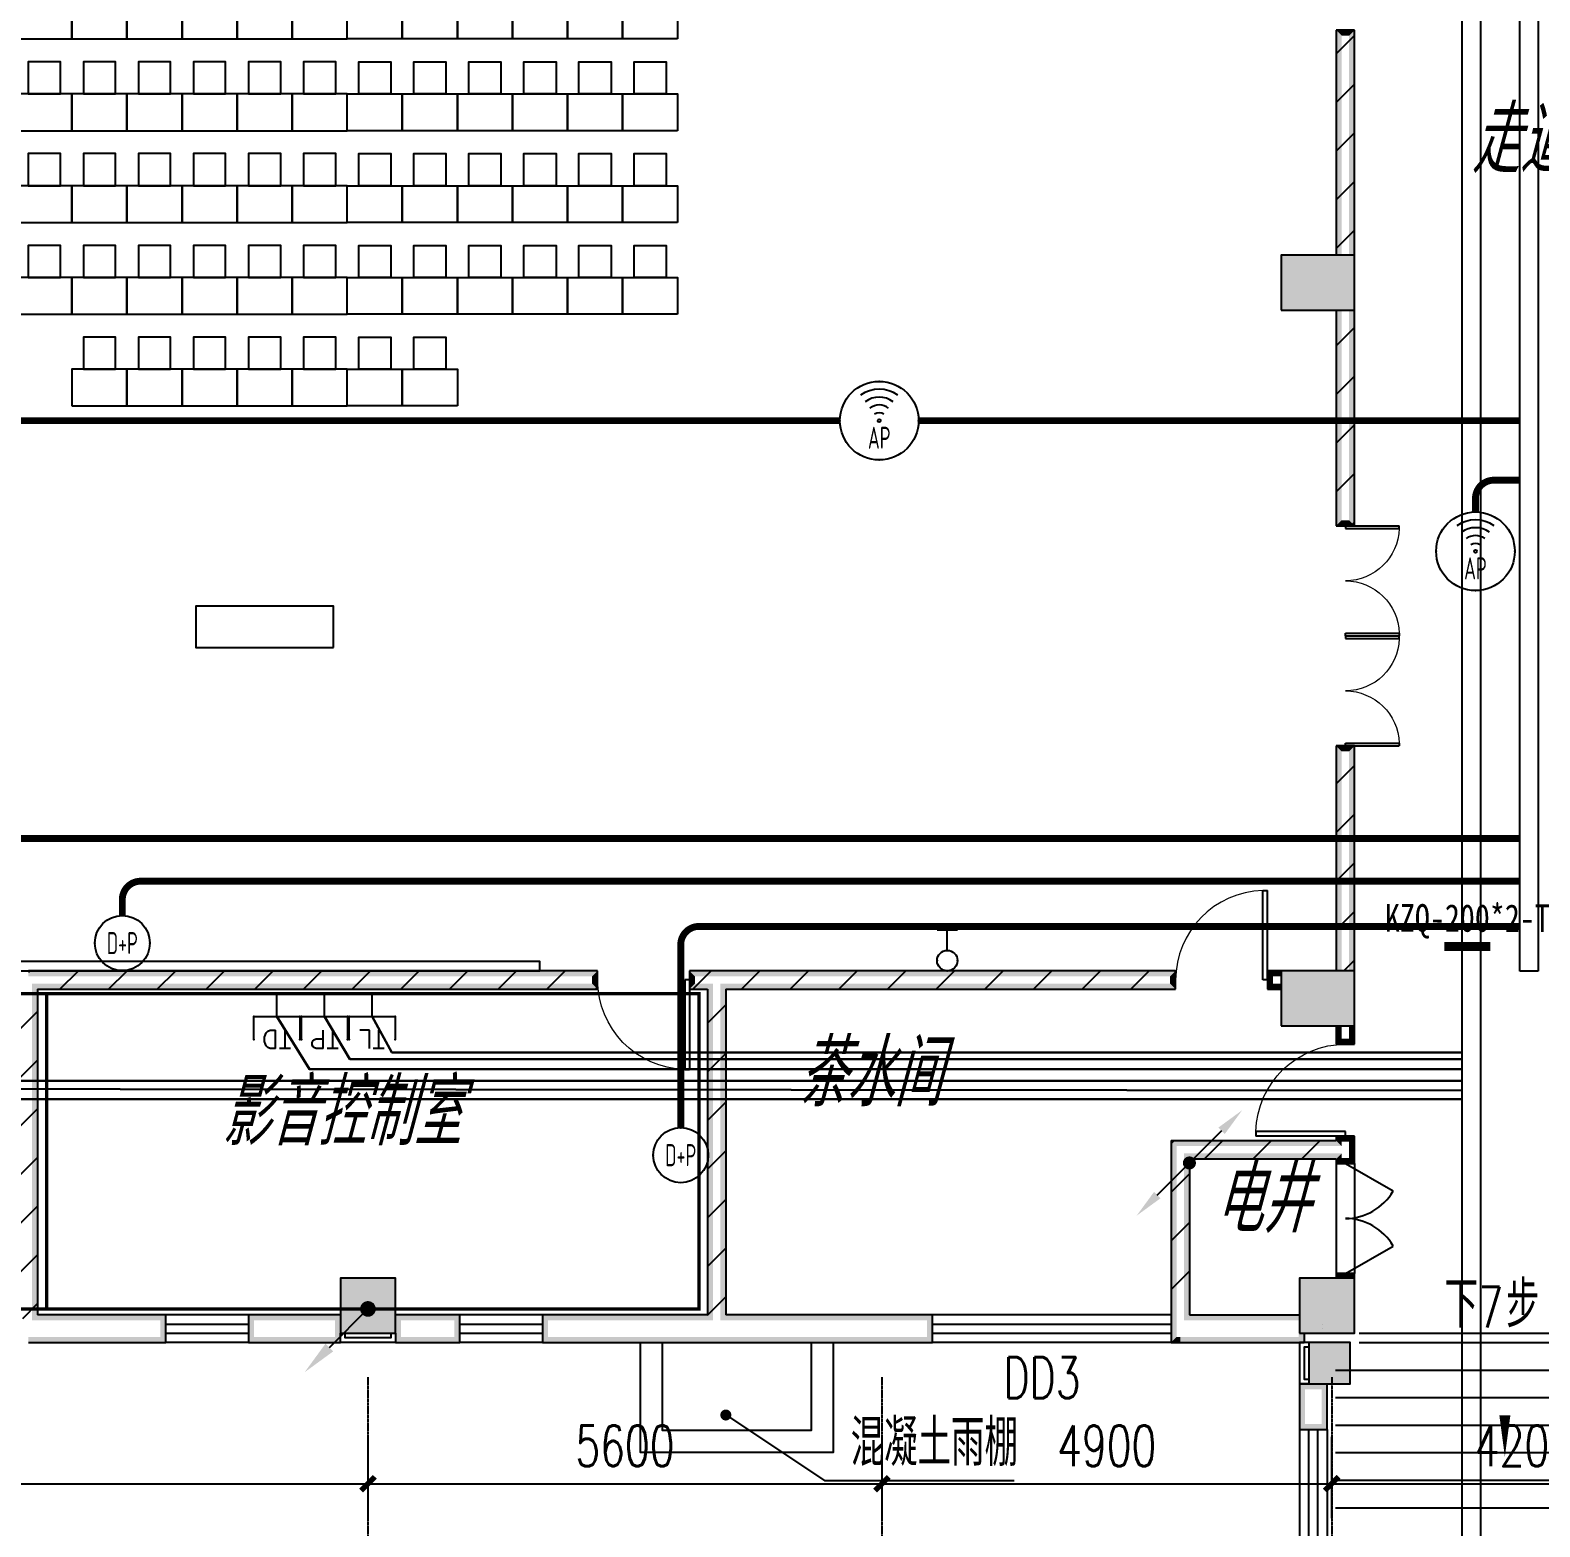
# Model space of a CAD drawing. Extents: x 1241380 to 1952554, y 1012187 to 1766051.
# Drawn here: x 1658685 to 1675133, y 1056455 to 1072763 of the extents above; entities that cross this region are included whole.
import ezdxf
from ezdxf.enums import TextEntityAlignment as Align

# ---------------------------------------------------------------- set-up
doc = ezdxf.new("R2010")
doc.units = 0
doc.linetypes.add('CENTER', pattern=[2, 1.25, -0.25, 0.25, -0.25])
for name, color, linetype in [('1-建筑底图', 8, 'Continuous'), ('AXIS', 251, 'CENTER'), ('CABLETRAY_PDS', 4, 'Continuous'), ('EQUIP-照明', 3, 'Continuous'), ('EQUIP-通讯', 3, 'Continuous'), ('LWIRE', 4, 'Continuous'), ('PUB_DIM', 11, 'Continuous'), ('PUB_HATCH', 8, 'Continuous'), ('WIRE-接地', 4, 'Continuous'), ('WIRE-综合布线', 5, 'Continuous'), ('光纤点位', 3, 'Continuous'), ('内网桥架', 1, 'Continuous'), ('家具', 8, 'Continuous'), ('抗震支吊架', 2, 'Continuous'), ('红机电话', 3, 'Continuous'), ('蓝机电话', 3, 'Continuous')]:
    doc.layers.add(name, color=color, linetype=linetype)
doc.layers.add('内网线路', color=1, linetype='Continuous', lineweight=30)
doc.styles.add('_TCH_DIM', font='SIMPLEX', dxfattribs={"bigfont": 'GBCBIG'})
doc.styles.add('_TCH_DIM_T3', font='SIMPLEX', dxfattribs={"width": 0.705882, "bigfont": 'GBCBIG'})
doc.styles.add('_TEL_ATTDEF', font='GBENOR', dxfattribs={"width": 0.8, "height": 3, "bigfont": 'GBCBIG'})
doc.styles.add('_TEL_DIM', font='SIMPLEX', dxfattribs={"width": 0.8, "height": 3.5, "bigfont": 'HZTXT'})
doc.styles.add('kzcad', font='', dxfattribs={"width": 0.8})
doc.styles.get("Standard").update_dxf_attribs({"font": 'gbeitc.shx', "bigfont": 'gbcbig.shx'})
doc.styles.add('TG_LINETYPE', font='SIMPLEX', dxfattribs={"width": 0.8, "height": 3, "bigfont": 'HZTXT'})
doc.styles.get('kzcad').set_extended_font_data('SimSun')
doc.linetypes.add('JIEDI', pattern='A,1.25,-0.25,0.25,-0.25,0.625,["/",Standard,S=0.6,R=0,X=0,Y=-0.3],0.625,-0.25,0.25,-0.25', length=4)
doc.linetypes.add('TG_接地', pattern='A,0.75,0,["/",TG_LINETYPE,S=0.05,R=-8.594367,X=-0.1,Y=-0.045],0.65,-0.13,0.13,-0.13', length=2)
doc.dimstyles.new('_TCH_ARCH&&150', dxfattribs={"dimtxt": 446.25, "dimasz": 150, "dimexe": 375, "dimexo": 450, "dimgap": 189.375, "dimtad": 1, "dimdec": 0, "dimzin": 0, "dimdsep": 46, "dimtxsty": '_TCH_DIM_T3', "dimblk": 'ARCHTICK', "dimcen": 0.09, "dimclrt": 7, "dimazin": 2, "dimtfac": 1, "dimtdec": 0, "dimtix": 1, "dimtmove": 2, "dimatfit": 3, "dimfxl": 1, "dimtolj": 1, "dimtzin": 0, "dimarcsym": 0})
pattern_1 = [(45, (933820.03, 485085.73), (-265.16515, 265.16515), [])]

# ---------------------------------------------------------------- blocks, each defined once
blk = doc.blocks.new('_ArchTick')
at = {"color": 0, "linetype": 'ByBlock', "const_width": 0.4}
blk.add_lwpolyline([(-0.5, -0.5), (0.5, 0.5)], dxfattribs=at)
blk = doc.blocks.new('*D83')
at = {"layer": 'Defpoints', "color": 0}
for p in [(1007708, 802363), (1018358, 802363), (1018358, 801403)]:
    blk.add_point(p, dxfattribs=at)
at = {"layer": 'PUB_DIM', "color": 0, "lineweight": -2, "transparency": 16777216}
for p, q in [((1007708, 801913), (1007708, 801028)), ((1018358, 801913), (1018358, 801028)), ((1007708, 801403), (1018358, 801403))]:
    blk.add_line(p, q, dxfattribs=at)
at = {"layer": 'PUB_DIM', "color": 0, "lineweight": -2, "transparency": 16777216, "xscale": 150, "yscale": 150, "zscale": 150, "rotation": 180}
blk.add_blockref('_ArchTick', (1007708, 801403), dxfattribs=at)
at = {"layer": 'PUB_DIM', "color": 0, "lineweight": -2, "transparency": 16777216, "xscale": 150, "yscale": 150, "zscale": 150}
blk.add_blockref('_ArchTick', (1018358, 801403), dxfattribs=at)
at = {"layer": 'PUB_DIM', "color": 7, "transparency": 16777216, "insert": (1013033, 801816), "char_height": 446.2, "attachment_point": 5, "style": '_TCH_DIM_T3'}
blk.add_mtext('\\A1;10650', dxfattribs=at)
blk = doc.blocks.new('*D84')
at = {"layer": 'Defpoints', "color": 0}
for p in [(1018358, 802363), (1023958, 802363), (1023958, 801403)]:
    blk.add_point(p, dxfattribs=at)
at = {"layer": 'PUB_DIM', "color": 0, "lineweight": -2, "transparency": 16777216}
for p, q in [((1018358, 801913), (1018358, 801028)), ((1023958, 801913), (1023958, 801028)), ((1018358, 801403), (1023958, 801403))]:
    blk.add_line(p, q, dxfattribs=at)
at = {"layer": 'PUB_DIM', "color": 0, "lineweight": -2, "transparency": 16777216, "xscale": 150, "yscale": 150, "zscale": 150, "rotation": 180}
blk.add_blockref('_ArchTick', (1018358, 801403), dxfattribs=at)
at = {"layer": 'PUB_DIM', "color": 0, "lineweight": -2, "transparency": 16777216, "xscale": 150, "yscale": 150, "zscale": 150}
blk.add_blockref('_ArchTick', (1023958, 801403), dxfattribs=at)
at = {"layer": 'PUB_DIM', "color": 7, "transparency": 16777216, "insert": (1021158, 801816), "char_height": 446.2, "attachment_point": 5, "style": '_TCH_DIM_T3'}
blk.add_mtext('\\A1;5600', dxfattribs=at)
blk = doc.blocks.new('*D85')
at = {"layer": 'Defpoints', "color": 0}
for p in [(1023958, 802363), (1028858, 802363), (1028858, 801403)]:
    blk.add_point(p, dxfattribs=at)
at = {"layer": 'PUB_DIM', "color": 0, "lineweight": -2, "transparency": 16777216}
for p, q in [((1023958, 801913), (1023958, 801028)), ((1028858, 801913), (1028858, 801028)), ((1023958, 801403), (1028858, 801403))]:
    blk.add_line(p, q, dxfattribs=at)
at = {"layer": 'PUB_DIM', "color": 0, "lineweight": -2, "transparency": 16777216, "xscale": 150, "yscale": 150, "zscale": 150, "rotation": 180}
blk.add_blockref('_ArchTick', (1023958, 801403), dxfattribs=at)
at = {"layer": 'PUB_DIM', "color": 0, "lineweight": -2, "transparency": 16777216, "xscale": 150, "yscale": 150, "zscale": 150}
blk.add_blockref('_ArchTick', (1028858, 801403), dxfattribs=at)
at = {"layer": 'PUB_DIM', "color": 7, "transparency": 16777216, "insert": (1026408, 801816), "char_height": 446.2, "attachment_point": 5, "style": '_TCH_DIM_T3'}
blk.add_mtext('\\A1;4900', dxfattribs=at)
blk = doc.blocks.new('*D86')
at = {"layer": 'Defpoints', "color": 0}
for p in [(1028858, 802363), (1033058, 802363), (1033058, 801403)]:
    blk.add_point(p, dxfattribs=at)
at = {"layer": 'PUB_DIM', "color": 0, "lineweight": -2, "transparency": 16777216}
for p, q in [((1028858, 801913), (1028858, 801028)), ((1033058, 801913), (1033058, 801028)), ((1028858, 801403), (1033058, 801403))]:
    blk.add_line(p, q, dxfattribs=at)
at = {"layer": 'PUB_DIM', "color": 0, "lineweight": -2, "transparency": 16777216, "xscale": 150, "yscale": 150, "zscale": 150, "rotation": 180}
blk.add_blockref('_ArchTick', (1028858, 801403), dxfattribs=at)
at = {"layer": 'PUB_DIM', "color": 0, "lineweight": -2, "transparency": 16777216, "xscale": 150, "yscale": 150, "zscale": 150}
blk.add_blockref('_ArchTick', (1033058, 801403), dxfattribs=at)
at = {"layer": 'PUB_DIM', "color": 7, "transparency": 16777216, "insert": (1030958, 801816), "char_height": 446.2, "attachment_point": 5, "style": '_TCH_DIM_T3'}
blk.add_mtext('\\A1;4200', dxfattribs=at)
blk = doc.blocks.new('gf')
at = {"layer": '家具'}
for points in [[(717859, 825113), (717859, 824513), (718259, 824513), (718259, 825113)], [(718859, 825113), (718859, 824513), (719259, 824513), (719259, 825113)], [(719859, 825113), (719859, 824513), (720259, 824513), (720259, 825113)], [(720859, 825113), (720859, 824513), (721259, 824513), (721259, 825113)], [(718259, 824988), (718259, 824638), (718609, 824638), (718609, 824988)], [(719259, 824988), (719259, 824638), (719609, 824638), (719609, 824988)], [(720259, 824988), (720259, 824638), (720609, 824638), (720609, 824988)], [(717859, 824513), (717859, 823913), (718259, 823913), (718259, 824513)], [(718259, 824388), (718259, 824038), (718609, 824038), (718609, 824388)], [(718859, 824513), (718859, 823913), (719259, 823913), (719259, 824513)], [(719259, 824388), (719259, 824038), (719609, 824038), (719609, 824388)], [(719859, 824513), (719859, 823913), (720259, 823913), (720259, 824513)], [(720259, 824388), (720259, 824038), (720609, 824038), (720609, 824388)], [(720859, 824513), (720859, 823913), (721259, 823913), (721259, 824513)], [(717859, 823913), (717859, 823313), (718259, 823313), (718259, 823913)], [(718859, 823913), (718859, 823313), (719259, 823313), (719259, 823913)], [(719859, 823913), (719859, 823313), (720259, 823313), (720259, 823913)], [(720859, 823913), (720859, 823313), (721259, 823313), (721259, 823913)], [(718259, 823788), (718259, 823438), (718609, 823438), (718609, 823788)], [(719259, 823788), (719259, 823438), (719609, 823438), (719609, 823788)], [(720259, 823788), (720259, 823438), (720609, 823438), (720609, 823788)], [(710704, 817613), (710704, 823613), (710804, 823613), (710804, 817613)], [(717859, 823313), (717859, 822713), (718259, 822713), (718259, 823313)], [(718859, 823313), (718859, 822713), (719259, 822713), (719259, 823313)], [(719859, 823313), (719859, 822713), (720259, 822713), (720259, 823313)], [(720859, 823313), (720859, 822713), (721259, 822713), (721259, 823313)], [(718259, 823188), (718259, 822838), (718609, 822838), (718609, 823188)], [(719259, 823188), (719259, 822838), (719609, 822838), (719609, 823188)], [(720259, 823188), (720259, 822838), (720609, 822838), (720609, 823188)], [(716859, 822713), (716859, 822113), (717259, 822113), (717259, 822713)], [(717259, 822588), (717259, 822238), (717609, 822238), (717609, 822588)], [(717859, 822713), (717859, 822113), (718259, 822113), (718259, 822713)], [(718259, 822588), (718259, 822238), (718609, 822238), (718609, 822588)], [(718859, 822713), (718859, 822113), (719259, 822113), (719259, 822713)], [(719259, 822588), (719259, 822238), (719609, 822238), (719609, 822588)], [(719859, 822713), (719859, 822113), (720259, 822113), (720259, 822713)], [(720259, 822588), (720259, 822238), (720609, 822238), (720609, 822588)], [(720859, 822713), (720859, 822113), (721259, 822113), (721259, 822713)], [(716859, 822113), (716859, 821513), (717259, 821513), (717259, 822113)], [(717859, 822113), (717859, 821513), (718259, 821513), (718259, 822113)], [(718859, 822113), (718859, 821513), (719259, 821513), (719259, 822113)], [(719859, 822113), (719859, 821513), (720259, 821513), (720259, 822113)], [(720859, 822113), (720859, 821513), (721259, 821513), (721259, 822113)], [(717259, 821988), (717259, 821638), (717609, 821638), (717609, 821988)], [(718259, 821988), (718259, 821638), (718609, 821638), (718609, 821988)], [(719259, 821988), (719259, 821638), (719609, 821638), (719609, 821988)], [(720259, 821988), (720259, 821638), (720609, 821638), (720609, 821988)], [(716859, 820913), (716859, 821513), (717259, 821513), (717259, 820913)], [(717859, 820913), (717859, 821513), (718259, 821513), (718259, 820913)], [(718859, 820913), (718859, 821513), (719259, 821513), (719259, 820913)], [(719859, 820913), (719859, 821513), (720259, 821513), (720259, 820913)], [(720859, 820913), (720859, 821513), (721259, 821513), (721259, 820913)], [(714226, 821363), (714676, 821363), (714676, 819863), (714226, 819863)], [(717259, 821038), (717259, 821388), (717609, 821388), (717609, 821038)], [(718259, 821038), (718259, 821388), (718609, 821388), (718609, 821038)], [(719259, 821038), (719259, 821388), (719609, 821388), (719609, 821038)], [(720259, 821038), (720259, 821388), (720609, 821388), (720609, 821038)], [(716859, 820313), (716859, 820913), (717259, 820913), (717259, 820313)], [(717859, 820313), (717859, 820913), (718259, 820913), (718259, 820313)], [(718859, 820313), (718859, 820913), (719259, 820913), (719259, 820313)], [(719859, 820313), (719859, 820913), (720259, 820913), (720259, 820313)], [(720859, 820313), (720859, 820913), (721259, 820913), (721259, 820313)], [(717259, 820438), (717259, 820788), (717609, 820788), (717609, 820438)], [(718259, 820438), (718259, 820788), (718609, 820788), (718609, 820438)], [(719259, 820438), (719259, 820788), (719609, 820788), (719609, 820438)], [(720259, 820438), (720259, 820788), (720609, 820788), (720609, 820438)], [(716859, 819713), (716859, 820313), (717259, 820313), (717259, 819713)], [(717859, 819713), (717859, 820313), (718259, 820313), (718259, 819713)], [(718859, 819713), (718859, 820313), (719259, 820313), (719259, 819713)], [(719859, 819713), (719859, 820313), (720259, 820313), (720259, 819713)], [(720859, 819713), (720859, 820313), (721259, 820313), (721259, 819713)], [(717259, 819838), (717259, 820188), (717609, 820188), (717609, 819838)], [(718259, 819838), (718259, 820188), (718609, 820188), (718609, 819838)], [(719259, 819838), (719259, 820188), (719609, 820188), (719609, 819838)], [(720259, 819838), (720259, 820188), (720609, 820188), (720609, 819838)], [(716859, 819113), (716859, 819713), (717259, 819713), (717259, 819113)], [(717859, 819113), (717859, 819713), (718259, 819713), (718259, 819113)], [(718859, 819113), (718859, 819713), (719259, 819713), (719259, 819113)], [(719859, 819113), (719859, 819713), (720259, 819713), (720259, 819113)], [(720859, 819113), (720859, 819713), (721259, 819713), (721259, 819113)], [(717259, 819238), (717259, 819588), (717609, 819588), (717609, 819238)], [(718259, 819238), (718259, 819588), (718609, 819588), (718609, 819238)], [(719259, 819238), (719259, 819588), (719609, 819588), (719609, 819238)], [(720259, 819238), (720259, 819588), (720609, 819588), (720609, 819238)], [(716859, 818513), (716859, 819113), (717259, 819113), (717259, 818513)], [(717859, 818513), (717859, 819113), (718259, 819113), (718259, 818513)], [(718859, 818513), (718859, 819113), (719259, 819113), (719259, 818513)], [(719859, 818513), (719859, 819113), (720259, 819113), (720259, 818513)], [(720859, 818513), (720859, 819113), (721259, 819113), (721259, 818513)], [(717259, 818638), (717259, 818988), (717609, 818988), (717609, 818638)], [(718259, 818638), (718259, 818988), (718609, 818988), (718609, 818638)], [(719259, 818638), (719259, 818988), (719609, 818988), (719609, 818638)], [(720259, 818638), (720259, 818988), (720609, 818988), (720609, 818638)], [(717859, 817913), (717859, 818513), (718259, 818513), (718259, 817913)], [(718859, 817913), (718859, 818513), (719259, 818513), (719259, 817913)], [(719859, 817913), (719859, 818513), (720259, 818513), (720259, 817913)], [(720859, 817913), (720859, 818513), (721259, 818513), (721259, 817913)], [(718259, 818038), (718259, 818388), (718609, 818388), (718609, 818038)], [(719259, 818038), (719259, 818388), (719609, 818388), (719609, 818038)], [(720259, 818038), (720259, 818388), (720609, 818388), (720609, 818038)]]:
    blk.add_lwpolyline(points, close=True, dxfattribs=at)
blk = doc.blocks.new('$DorLib2D$00000231')
at = {"color": 0}
for p, q in [((-0.5, 0), (-0.25, 0.433)), ((0.5, 0), (0.25, 0.433))]:
    blk.add_line(p, q, dxfattribs=at)
for centre, start, end in [((-0.5, 0), 0, 60), ((0.5, 0), 120, 180)]:
    blk.add_arc(centre, 0.5, start, end, dxfattribs=at)
blk = doc.blocks.new('$DorLib2D$00000002')
at = {"color": 0}
for p, q in [((-0.5, 0), (-0.5, 0.4875)), ((-0.475, 0.4875), (-0.5, 0.4875)), ((-0.475, 0), (-0.475, 0.4875)), ((0.475, 0), (0.475, 0.4875)), ((0.475, 0.4875), (0.5, 0.4875)), ((0.5, 0), (0.5, 0.4875)), ((-0.5, 0), (-0.475, 0)), ((0.5, 0), (0.475, 0))]:
    blk.add_line(p, q, dxfattribs=at)
at = {"color": 0, "lineweight": 13}
for centre, start, end in [((-0.4875, 0), 0, 88.53072), ((0.4875, 0), 91.46928, 180)]:
    blk.add_arc(centre, 0.4875, start, end, dxfattribs=at)
blk = doc.blocks.new('_FZH')
blk.add_lwpolyline([(-0.5, -0.5), (0.5, -0.5), (0.5, 0.5), (-0.5, 0.5)], close=True)
at = {"layer": 'PUB_HATCH'}
blk.add_solid([(-0.5, -0.5), (0.5, -0.5), (-0.5, 0.5), (0.5, 0.5)], dxfattribs=at)
blk = doc.blocks.new('$WINLIB2D$00000001')
at = {"color": 0}
for points in [[(-0.5, 0.5), (-0.5, -0.5)], [(-0.5, 0.5), (0.5, 0.5)], [(0.5, -0.5), (0.5, 0.5)], [(0.5, 0.1667), (-0.5, 0.1667)], [(0.5, -0.1667), (-0.5, -0.1667)], [(-0.5, -0.5), (0.5, -0.5)]]:
    blk.add_lwpolyline(points, dxfattribs=at)
blk = doc.blocks.new('$DorLib2D$00000001')
at = {"color": 0}
for p, q in [((0.45, 0.975), (0.5, 0.975)), ((0.45, 0), (0.45, 0.975)), ((0.5, 0), (0.5, 0.975)), ((0.5, 0), (0.45, 0))]:
    blk.add_line(p, q, dxfattribs=at)
at = {"color": 0, "lineweight": 13}
blk.add_arc((0.475, 0), 0.975, 91.4693, 180, dxfattribs=at)
blk = doc.blocks.new('$equip_U$00000091(win7-PC-wzy)')
for radius in [0.714, 0.0272]:
    blk.add_circle((0, 0), radius)
for radius in [0.571, 0.428, 0.285, 0.143]:
    blk.add_arc((0, 0), radius, 53.7049, 126.2951)
for p in [(0, 0.714), (-0.714, 0), (0.714, 0), (0, -0.714)]:
    blk.add_point(p)
at = {"color": 7, "style": '_TEL_DIM', "flags": 1}
for tag in ['A', 'REMARK']:
    blk.add_attdef(tag, text='', height=0.00002, dxfattribs=at).set_placement((0, 0), align=Align.MIDDLE_CENTER)
at = {"color": 7, "style": '_TEL_DIM', "width": 0.7}
blk.add_attdef('$TEXT$', text='', height=0.4, dxfattribs=at).set_placement((0, -0.31), align=Align.MIDDLE_CENTER)
blk = doc.blocks.new('$equip_U$00000080(win7-PC-wzy)')
blk.add_circle((0, 0.5), 0.5)
for p in [(0, 0.999), (-0.5, 0.5), (0.5, 0.5)]:
    blk.add_point(p)
at = {"color": 7, "style": '_TEL_DIM', "width": 0.7}
blk.add_attdef('$TEXT$', text='', height=0.4, dxfattribs=at).set_placement((0, 0.5), align=Align.MIDDLE_CENTER)
at = {"color": 7, "style": '_TEL_DIM', "flags": 1}
for tag in ['A', 'REMARK']:
    blk.add_attdef(tag, text='', height=0.00002, dxfattribs=at).set_placement((0, 0), align=Align.MIDDLE_CENTER)
blk = doc.blocks.new('$TelecSys$00000079')
for p, q in [((0.7, 0.7), (0, 0)), ((0.104, 0.104), (0.104, 0.104)), ((-0.104, -0.104), (-0.104, -0.104))]:
    blk.add_line(p, q)
at = {"const_width": 0.142}
blk.add_lwpolyline([(-0.071, 0, 1), (0.071, 0, 1)], format="xyb", close=True, dxfattribs=at)
blk.add_solid([(0.63, 0.77), (0.77, 0.63), (1.15, 1.15)])
at = {"width": 0.8, "flags": 9}
blk.add_attdef('A', (0, 0), '', height=0.00002, dxfattribs=at)
blk = doc.blocks.new('$TelecSys$00000080')
for p, q in [((-0.7, -0.7), (0, 0)), ((0.104, 0.104), (0.104, 0.104)), ((-0.104, -0.104), (-0.104, -0.104))]:
    blk.add_line(p, q)
at = {"const_width": 0.142}
blk.add_lwpolyline([(0.071, 0, 1), (-0.071, 0, 1)], format="xyb", close=True, dxfattribs=at)
blk.add_solid([(-0.63, -0.77), (-0.77, -0.63), (-1.15, -1.15)])
at = {"width": 0.8, "flags": 9}
blk.add_attdef('A', (0, 0), '', height=0.00002, rotation=180, dxfattribs=at)
blk = doc.blocks.new('$equip$00002672')
for p, q in [((0.222, 0.889), (-0.222, 0.889)), ((0, 0.444), (0, 0.889))]:
    blk.add_line(p, q)
blk.add_circle((0, 0.222), 0.222)
for p in [(0, 0.889), (-0.222, 0.222), (0, 0), (0.222, 0.222)]:
    blk.add_point(p)
at = {"color": 7, "style": '_TEL_DIM', "flags": 1}
for tag in ['A', 'REMARK']:
    blk.add_attdef(tag, text='', height=0.00002, dxfattribs=at).set_placement((0, 0), align=Align.MIDDLE_CENTER)
blk = doc.blocks.new('$equip$00001867')
for p, q in [((-0.5, 0.499), (-0.5, 0.999)), ((0.5, 0.999), (0.5, 0.499)), ((0.5, 0.499), (-0.5, 0.499)), ((0, 0.5), (0, 0))]:
    blk.add_line(p, q)
for p in [(-0.5, 0.999), (0.5, 0.999), (-0.5, 0.499), (0.5, 0.499), (0, 0)]:
    blk.add_point(p)
at = {"color": 7, "style": '_TEL_DIM'}
blk.add_attdef('$TEXT$', text='', height=0.4, dxfattribs=at).set_placement((0, 0.999), align=Align.MIDDLE_CENTER)
at = {"color": 7, "style": '_TEL_DIM', "flags": 1}
blk.add_attdef('A', text='', height=0.00002, dxfattribs=at).set_placement((0, 0), align=Align.MIDDLE_CENTER)
blk = doc.blocks.new('$equip$00002670')
for p, q in [((-0.5, 0.499), (-0.5, 0.999)), ((0.5, 0.999), (0.5, 0.499)), ((0.5, 0.499), (-0.5, 0.499)), ((0, 0.5), (0, 0))]:
    blk.add_line(p, q)
for p in [(-0.5, 0.999), (0.5, 0.999), (-0.5, 0.499), (0.5, 0.499), (0, 0)]:
    blk.add_point(p)
at = {"color": 7, "style": '_TEL_DIM'}
blk.add_attdef('$TEXT$', text='', height=0.4, dxfattribs=at).set_placement((0, 0.999), align=Align.MIDDLE_CENTER)
at = {"color": 7, "style": '_TEL_DIM', "flags": 1}
blk.add_attdef('A', text='', height=0.000025, dxfattribs=at).set_placement((0, 0), align=Align.MIDDLE_CENTER)
blk = doc.blocks.new('ERT')
at = {"layer": 'AXIS'}
for p, q in [((1018358.2, 802565.3), (1018358.2, 799745.8)), ((1023958.2, 802565.3), (1023958.2, 799745.8)), ((1028858.2, 802565.3), (1028858.2, 799745.8))]:
    blk.add_line(p, q, dxfattribs=at)
at = {"layer": 'PUB_DIM'}
for p1, p2, picture, middle in [((1007708.2, 802362.7), (1018358.2, 802362.7), '*D83', (1013033.2, 801815.5)), ((1018358.2, 802362.7), (1023958.2, 802362.7), '*D84', (1021158.2, 801815.5)), ((1023958.2, 802362.7), (1028858.2, 802362.7), '*D85', (1026408.2, 801815.5)), ((1028858.2, 802362.7), (1033058.2, 802362.7), '*D86', (1030958.2, 801815.5))]:
    dim = blk.add_aligned_dim(p1=p1, p2=p2, distance=-959.7, dimstyle='_TCH_ARCH&&150', dxfattribs=at)
    dim.commit()
    dim.dimension.update_dxf_attribs({"geometry": picture, "text_midpoint": middle})
blk = doc.blocks.new('1-二层建筑底图')
at = {"layer": '1-建筑底图'}
h = blk.add_hatch(dxfattribs=at)
h.set_pattern_fill('普通砖', color=256, scale=150, style=0)
h.set_pattern_definition(pattern_1)
h.paths.add_polyline_path([(1672915, 1115521), (1673115, 1115521), (1673115, 1117971), (1672915, 1117971)])
for points in [[(1673115, 1117971), (1672915, 1117971), (1672975, 1117911), (1673055, 1117911)], [(1672915, 1115521), (1672975, 1115521), (1672975, 1117911), (1672915, 1117971)], [(1673055, 1115521), (1673115, 1115521), (1673115, 1117971), (1673055, 1117911)], [(1673115, 1115521), (1672315, 1115521), (1672375, 1115461), (1673055, 1115461)], [(1672315, 1115521), (1672315, 1114921), (1672375, 1114981), (1672375, 1115461)], [(1673115, 1114921), (1673115, 1115521), (1673055, 1115461), (1673055, 1114981)], [(1672315, 1114921), (1673115, 1114921), (1673055, 1114981), (1672375, 1114981)], [(1672975, 1114921), (1672915, 1114921), (1672915, 1112571), (1672975, 1112631)], [(1673115, 1114921), (1673055, 1114921), (1673055, 1112631), (1673115, 1112571)], [(1672915, 1112571), (1673115, 1112571), (1673055, 1112631), (1672975, 1112631)], [(1673115, 1110171), (1672915, 1110171), (1672975, 1110111), (1673055, 1110111)], [(1672915, 1107721), (1672975, 1107721), (1672975, 1110111), (1672915, 1110171)], [(1673055, 1107721), (1673115, 1107721), (1673115, 1110171), (1673055, 1110111)], [(1664867, 1107721), (1658665, 1107721), (1658665, 1107661), (1664807, 1107661)], [(1664867, 1107521), (1664867, 1107721), (1664807, 1107661), (1664807, 1107581)], [(1666165, 1107721), (1665867, 1107721), (1665927, 1107661), (1666165, 1107661)], [(1665867, 1107721), (1665867, 1107521), (1665927, 1107581), (1665927, 1107661)], [(1671165, 1107721), (1666165, 1107721), (1666165, 1107661), (1671105, 1107661)], [(1671165, 1107521), (1671165, 1107721), (1671105, 1107661), (1671105, 1107581)], [(1672315, 1107661), (1672315, 1107721), (1672165, 1107721), (1672225, 1107661)], [(1672165, 1107721), (1672165, 1107521), (1672225, 1107581), (1672225, 1107661)], [(1673115, 1107721), (1672315, 1107721), (1672375, 1107661), (1673055, 1107661)], [(1672315, 1107721), (1672315, 1107121), (1672375, 1107181), (1672375, 1107661)], [(1673115, 1107121), (1673115, 1107721), (1673055, 1107661), (1673055, 1107181)], [(1658765, 1107521), (1664867, 1107521), (1664807, 1107581), (1658705, 1107581)], [(1658765, 1107521), (1658765, 1103971), (1658705, 1103911), (1658705, 1107581)], [(1665867, 1107521), (1666065, 1107521), (1666125, 1107581), (1665927, 1107581)], [(1666065, 1107521), (1666065, 1103971), (1666125, 1103911), (1666125, 1107581)], [(1666265, 1107521), (1671165, 1107521), (1671105, 1107581), (1666205, 1107581)], [(1666265, 1107521), (1666265, 1103971), (1666205, 1103911), (1666205, 1107581)], [(1672315, 1107521), (1672315, 1107581), (1672225, 1107581), (1672165, 1107521)], [(1672315, 1107121), (1673115, 1107121), (1673055, 1107181), (1672375, 1107181)], [(1672975, 1107121), (1672915, 1107121), (1672915, 1106921), (1672975, 1106981)], [(1673115, 1107121), (1673055, 1107121), (1673055, 1106981), (1673115, 1106921)], [(1672915, 1106921), (1673115, 1106921), (1673055, 1106981), (1672975, 1106981)], [(1671115, 1105871), (1671115, 1103971), (1671175, 1103911), (1671175, 1105811)], [(1671115, 1105871), (1672915, 1105871), (1672975, 1105811), (1671175, 1105811)], [(1673115, 1105921), (1672915, 1105921), (1672975, 1105861), (1673055, 1105861)], [(1672915, 1105921), (1672915, 1105871), (1672975, 1105811), (1672975, 1105861)], [(1673115, 1105771), (1673115, 1105921), (1673055, 1105861), (1673055, 1105771)], [(1671315, 1105671), (1671315, 1103971), (1671255, 1103911), (1671255, 1105731)], [(1671315, 1105671), (1672915, 1105671), (1672975, 1105731), (1671255, 1105731)], [(1672915, 1105671), (1672915, 1105622), (1672975, 1105682), (1672975, 1105731)], [(1672915, 1105622), (1673115, 1105622), (1673055, 1105682), (1672975, 1105682)], [(1673115, 1105622), (1673115, 1105771), (1673055, 1105771), (1673055, 1105682)], [(1662665, 1104371), (1662065, 1104371), (1662125, 1104311), (1662605, 1104311)], [(1662065, 1104371), (1662065, 1103771), (1662125, 1103831), (1662125, 1104311)], [(1662665, 1103771), (1662665, 1104371), (1662605, 1104311), (1662605, 1103831)], [(1673115, 1104371), (1672515, 1104371), (1672575, 1104311), (1673055, 1104311)], [(1672515, 1104371), (1672515, 1103771), (1672575, 1103831), (1672575, 1104311)], [(1672965, 1104371), (1673064, 1104371), (1673115, 1104422), (1672915, 1104422)], [(1672915, 1104371), (1672965, 1104371), (1672915, 1104422)], [(1673115, 1103771), (1673115, 1104371), (1673055, 1104311), (1673055, 1103831)], [(1673064, 1104371), (1673115, 1104371), (1673115, 1104422)], [(1660164, 1103971), (1658765, 1103971), (1658705, 1103911), (1660104, 1103911)], [(1660164, 1103671), (1660164, 1103971), (1660104, 1103911), (1660104, 1103731)], [(1662065, 1103971), (1661064, 1103971), (1661124, 1103911), (1662005, 1103911)], [(1661064, 1103971), (1661064, 1103671), (1661124, 1103731), (1661124, 1103911)], [(1662065, 1103671), (1662065, 1103971), (1662005, 1103911), (1662005, 1103731)], [(1662065, 1103771), (1662665, 1103771), (1662605, 1103831), (1662125, 1103831)], [(1663365, 1103971), (1662665, 1103971), (1662725, 1103911), (1663305, 1103911)], [(1662665, 1103971), (1662665, 1103671), (1662725, 1103731), (1662725, 1103911)], [(1663365, 1103671), (1663365, 1103971), (1663305, 1103911), (1663305, 1103731)], [(1666065, 1103971), (1664265, 1103971), (1664325, 1103911), (1666125, 1103911)], [(1664265, 1103971), (1664265, 1103671), (1664325, 1103731), (1664325, 1103911)], [(1668515, 1103971), (1666265, 1103971), (1666205, 1103911), (1668455, 1103911)], [(1668515, 1103671), (1668515, 1103971), (1668455, 1103911), (1668455, 1103731)], [(1671115, 1103971), (1671115, 1103671), (1671175, 1103731), (1671175, 1103911)], [(1671315, 1103971), (1671965, 1103971), (1671965, 1103911), (1671255, 1103911)], [(1672515, 1103911), (1672515, 1103971), (1671965, 1103971), (1671965, 1103911)], [(1672565, 1103771), (1672515, 1103771), (1672515, 1103971), (1672505, 1103971), (1672505, 1103671), (1672565, 1103671)], [(1672515, 1103771), (1673115, 1103771), (1673055, 1103831), (1672575, 1103831)], [(1658665, 1103671), (1660164, 1103671), (1660104, 1103731), (1658665, 1103731)], [(1661064, 1103671), (1662065, 1103671), (1662005, 1103731), (1661124, 1103731)], [(1662665, 1103671), (1663365, 1103671), (1663305, 1103731), (1662725, 1103731)], [(1664265, 1103671), (1666165, 1103671), (1666165, 1103731), (1664325, 1103731)], [(1666165, 1103671), (1668515, 1103671), (1668455, 1103731), (1666165, 1103731)], [(1671115, 1103671), (1671215, 1103671), (1671215, 1103731), (1671175, 1103731)], [(1671215, 1103671), (1671965, 1103671), (1671965, 1103731), (1671215, 1103731)], [(1671965, 1103671), (1672565, 1103671), (1672565, 1103731), (1671965, 1103731)], [(1673065, 1103671), (1672615, 1103671), (1672675, 1103611), (1673005, 1103611)], [(1672615, 1103671), (1672615, 1103221), (1672675, 1103281), (1672675, 1103611)], [(1673065, 1103221), (1673065, 1103671), (1673005, 1103611), (1673005, 1103281)], [(1672515, 1103221), (1672515, 1102721), (1672575, 1102781), (1672575, 1103161)], [(1672815, 1103221), (1672515, 1103221), (1672575, 1103161), (1672755, 1103161)], [(1672615, 1103221), (1673065, 1103221), (1673005, 1103281), (1672675, 1103281)], [(1672815, 1102721), (1672815, 1103221), (1672755, 1103161), (1672755, 1102781)], [(1672515, 1102721), (1672815, 1102721), (1672755, 1102781), (1672575, 1102781)]]:
    blk.add_hatch(color=256, dxfattribs=at).paths.add_polyline_path(points)
h = blk.add_hatch(dxfattribs=at)
h.set_pattern_fill('普通砖', color=256, scale=150, style=0)
h.set_pattern_definition(pattern_1)
h.paths.add_polyline_path([(1673115, 1114921), (1672915, 1114921), (1672915, 1112571), (1673115, 1112571)])
h = blk.add_hatch(dxfattribs=at)
h.set_pattern_fill('普通砖', color=256, scale=150, style=0)
h.set_pattern_definition(pattern_1)
h.paths.add_polyline_path([(1672915, 1107721), (1673115, 1107721), (1673115, 1110171), (1672915, 1110171)])
h = blk.add_hatch(dxfattribs=at)
h.set_pattern_fill('普通砖', color=256, scale=150, style=0)
h.set_pattern_definition(pattern_1)
h.paths.add_polyline_path([(1658705, 1107581), (1658765, 1107521), (1664867, 1107521), (1664867, 1107721), (1658665, 1107721), (1658665, 1107588)])
h = blk.add_hatch(dxfattribs=at)
h.set_pattern_fill('普通砖', color=256, scale=150, style=0)
h.set_pattern_definition(pattern_1)
h.paths.add_polyline_path([(1666165, 1107588), (1666165, 1107721), (1665867, 1107721), (1665867, 1107521), (1666065, 1107521), (1666125, 1107581)])
h = blk.add_hatch(dxfattribs=at)
h.set_pattern_fill('普通砖', color=256, scale=150, style=0)
h.set_pattern_definition(pattern_1)
h.paths.add_polyline_path([(1666205, 1107581), (1666265, 1107521), (1671165, 1107521), (1671165, 1107721), (1666165, 1107721), (1666165, 1107588)])
h = blk.add_hatch(dxfattribs=at)
h.set_pattern_fill('普通砖', color=256, scale=150, style=0)
h.set_pattern_definition(pattern_1)
h.paths.add_polyline_path([(1672315, 1107521), (1672315, 1107721), (1672165, 1107721), (1672165, 1107521)])
h = blk.add_hatch(dxfattribs=at)
h.set_pattern_fill('普通砖', color=256, scale=150, style=0)
h.set_pattern_definition(pattern_1)
h.paths.add_polyline_path([(1658665, 1107588), (1658625, 1107581), (1658565, 1107521), (1658565, 1103971), (1658665, 1103871), (1658765, 1103971), (1658765, 1107521), (1658705, 1107581)])
h = blk.add_hatch(dxfattribs=at)
h.set_pattern_fill('普通砖', color=256, scale=150, style=0)
h.set_pattern_definition(pattern_1)
h.paths.add_polyline_path([(1666165, 1107588), (1666125, 1107581), (1666065, 1107521), (1666065, 1103971), (1666165, 1103871), (1666265, 1103971), (1666265, 1107521), (1666205, 1107581)])
h = blk.add_hatch(dxfattribs=at)
h.set_pattern_fill('普通砖', color=256, scale=150, style=0)
h.set_pattern_definition(pattern_1)
h.paths.add_polyline_path([(1671315, 1105671), (1671115, 1105871), (1671115, 1103971), (1671215, 1103871), (1671315, 1103971)])
h = blk.add_hatch(dxfattribs=at)
h.set_pattern_fill('普通砖', color=256, scale=150, style=0)
h.set_pattern_definition(pattern_1)
h.paths.add_polyline_path([(1671115, 1105871), (1671315, 1105671), (1672915, 1105671), (1672975, 1105731), (1672982, 1105771), (1672975, 1105811), (1672915, 1105871)])
for p, q in [((1673115, 1117971), (1672915, 1117971)), ((1672915, 1117971), (1672915, 1115521)), ((1673115, 1115521), (1673115, 1117971)), ((1672915, 1114921), (1672915, 1112571)), ((1673115, 1112571), (1673115, 1114921)), ((1672915, 1112571), (1673115, 1112571)), ((1673115, 1110171), (1672915, 1110171)), ((1672915, 1110171), (1672915, 1107721)), ((1673115, 1107721), (1673115, 1110171)), ((1664867, 1107721), (1658665, 1107721)), ((1664867, 1107521), (1664867, 1107721)), ((1666165, 1107721), (1665867, 1107721)), ((1665867, 1107721), (1665867, 1107521)), ((1671165, 1107721), (1666165, 1107721)), ((1671165, 1107521), (1671165, 1107721)), ((1672315, 1107721), (1672165, 1107721)), ((1672165, 1107721), (1672165, 1107521)), ((1658765, 1107521), (1664867, 1107521)), ((1658765, 1107521), (1658765, 1103971)), ((1665867, 1107521), (1666065, 1107521)), ((1666065, 1107521), (1666065, 1103971)), ((1666265, 1107521), (1671165, 1107521)), ((1666265, 1107521), (1666265, 1103971)), ((1672165, 1107521), (1672315, 1107521)), ((1672915, 1107121), (1672915, 1106921)), ((1673115, 1106921), (1673115, 1107121)), ((1672915, 1106921), (1673115, 1106921)), ((1671115, 1105871), (1671115, 1103971)), ((1671115, 1105871), (1672915, 1105871)), ((1673115, 1105921), (1672915, 1105921)), ((1672915, 1105921), (1672915, 1105871)), ((1673115, 1105771), (1673115, 1105921)), ((1671315, 1105671), (1671315, 1103971)), ((1671315, 1105671), (1672915, 1105671)), ((1672915, 1105671), (1672915, 1105622)), ((1673115, 1105622), (1673115, 1105771)), ((1672915, 1105622), (1673115, 1105622)), ((1672915, 1105622), (1672915, 1104422)), ((1673115, 1105622), (1673115, 1104422)), ((1673115, 1104422), (1672915, 1104422)), ((1672915, 1104422), (1672915, 1104371)), ((1673115, 1104371), (1673115, 1104422)), ((1660164, 1103971), (1658765, 1103971)), ((1660164, 1103671), (1660164, 1103971)), ((1662065, 1103971), (1661064, 1103971)), ((1661064, 1103971), (1661064, 1103671)), ((1663365, 1103971), (1662665, 1103971)), ((1663365, 1103671), (1663365, 1103971)), ((1666065, 1103971), (1664265, 1103971)), ((1664265, 1103971), (1664265, 1103671)), ((1668515, 1103971), (1666265, 1103971)), ((1668515, 1103671), (1668515, 1103971)), ((1671115, 1103971), (1671115, 1103671)), ((1671315, 1103971), (1671965, 1103971)), ((1671965, 1103971), (1672515, 1103971)), ((1672765, 1103871), (1672765, 1103871)), ((1672765, 1103821), (1672765, 1103821)), ((1658665, 1103671), (1660164, 1103671)), ((1661064, 1103671), (1662065, 1103671)), ((1662065, 1103671), (1662065, 1103771)), ((1662665, 1103771), (1662665, 1103671)), ((1662665, 1103671), (1663365, 1103671)), ((1664265, 1103671), (1666165, 1103671)), ((1666165, 1103671), (1668515, 1103671)), ((1671115, 1103671), (1671215, 1103671)), ((1671215, 1103671), (1671965, 1103671)), ((1671965, 1103671), (1672565, 1103671)), ((1672565, 1103771), (1672565, 1103671)), ((1672765, 1103771), (1672765, 1103771)), ((1673165, 1103771), (1676812, 1103771)), ((1673165, 1103671), (1675965, 1103671)), ((1672905, 1103371), (1676225, 1103371)), ((1672515, 1103221), (1672515, 1102721)), ((1672615, 1103221), (1672515, 1103221)), ((1672815, 1102721), (1672815, 1103221)), ((1672905, 1103071), (1676225, 1103071)), ((1666264, 1102881), (1667341, 1102168)), ((1672515, 1102721), (1672815, 1102721)), ((1672905, 1102771), (1676225, 1102771)), ((1672905, 1102471), (1676225, 1102471)), ((1667341, 1102168), (1669405, 1102168)), ((1672905, 1102171), (1676225, 1102171)), ((1672905, 1101871), (1676225, 1101871))]:
    blk.add_line(p, q, dxfattribs=at)
blk.add_lwpolyline([(1674752, 1103827, 0, 0, 0), (1674752, 1103827, 0, 0, 0), (1674752, 1102427, 0, 120, 0), (1674752, 1102877, 0, 0, 0)], format="xyseb", dxfattribs=at)
for points in [[(1662665, 1103771), (1662665, 1103671), (1662065, 1103671), (1662065, 1103771)], [(1662615, 1103771), (1662615, 1103721), (1662115, 1103721), (1662115, 1103771)], [(1667433, 1103671), (1667433, 1102471), (1665333, 1102471), (1665333, 1103671)], [(1667193, 1103671), (1667193, 1102711), (1665573, 1102711), (1665573, 1103671)], [(1672615, 1103671), (1672515, 1103671), (1672515, 1103221), (1672615, 1103221)], [(1672615, 1103621), (1672565, 1103621), (1672565, 1103271), (1672615, 1103271)]]:
    blk.add_lwpolyline(points, dxfattribs=at)
at = {"layer": '1-建筑底图', "const_width": 60}
blk.add_lwpolyline([(1666239, 1102897, 1), (1666289, 1102864, 1)], format="xyb", close=True, dxfattribs=at)
at = {"layer": '1-建筑底图'}
blk.add_blockref('ERT', (644007, 300729), dxfattribs=at)
at = {"layer": '1-建筑底图', "xscale": -1, "rotation": 269.9999999999991}
blk.add_blockref('gf', (840626, 397017), dxfattribs=at)
at = {"layer": '1-建筑底图'}
for name, p, xscale, yscale, zscale in [('_FZH', (1672715, 1115221), 799.9999998350395, 600.000000079046, 600.000000079046), ('$DorLib2D$00000001', (1671665, 1107621), 1000, 1000, 1000), ('$DorLib2D$00000001', (1665367, 1107621), 1000, -1000, 200), ('_FZH', (1672715, 1107421), 799.9999998350395, 600.000000079046, 600.000000079046), ('$WINLIB2D$00000001', (1663815, 1103821), -900, 300, -900), ('$WINLIB2D$00000001', (1669815, 1103821), -2600, 300, -2600)]:
    blk.add_blockref(name, p, dxfattribs=dict(at, xscale=xscale, yscale=yscale, zscale=zscale))
for name, p, xscale, yscale, zscale, rotation in [('$DorLib2D$00000002', (1673015, 1111971), -1200, 1200, -1200, 270.0000000000114), ('$DorLib2D$00000002', (1673015, 1110771), -1200, 1200, -1200, 270.0000000000114), ('$DorLib2D$00000001', (1673015, 1106421), 1000, -1000, 1000, 269.9999999999171), ('$DorLib2D$00000231', (1673015, 1105022), 1200, 1200, 200, 269.9999999999158), ('_FZH', (1662365, 1104071), 599.9999999065185, 599.9999999065185, 599.9999999065185, 359.9999999925851), ('_FZH', (1672815, 1104071), 599.9999992848607, 599.9999992848607, 599.9999992848607, 359.9999999995442), ('$WINLIB2D$00000001', (1660614, 1103821), -899.9999999999998, 300, -899.9999999999998, 359.9999878705765), ('_FZH', (1672840, 1103446), 449.9999995698454, 449.9999995698454, 449.9999995698454, 8.893475490288703e-09), ('$WINLIB2D$00000001', (1672665, 1101421), 2600, -300, 2600, 270)]:
    blk.add_blockref(name, p, dxfattribs=dict(at, xscale=xscale, yscale=yscale, zscale=zscale, rotation=rotation))
for s, p in [('走道', (1674382, 1116415)), ('茶水间', (1667042, 1106246)), ('影音控制室', (1660768, 1105819)), ('电井', (1671581, 1104872))]:
    blk.add_text(s, height=723.4, dxfattribs=at).set_placement(p)
at = {"layer": '1-建筑底图', "style": '_TCH_DIM'}
for s, height, p in [('下', 506, (1674096, 1103833)), ('步', 506, (1674765, 1103833)), ('混凝土雨棚', 506.4, (1667624, 1102326))]:
    blk.add_text(s, height=height, dxfattribs=at).set_placement(p)
at = {"layer": '1-建筑底图', "style": '_TCH_DIM', "width": 0.705882}
for s, height, p in [('7', 446, (1674465, 1103833)), ('DD3', 446.2, (1669291, 1103064))]:
    blk.add_text(s, height=height, dxfattribs=at).set_placement(p)

msp = doc.modelspace()

# ---------------------------------------------------------------- linework, layer by layer
at = {"layer": 'CABLETRAY_PDS'}
for p, q in [((1674915, 1062509.8), (1674915, 1110663.3)), ((1675115, 1110663.3), (1675115, 1062509.8)), ((1675115, 1062509.8), (1674915, 1062509.8))]:
    msp.add_line(p, q, dxfattribs=at)
at = {"layer": 'WIRE-接地', "linetype": 'TG_接地', "const_width": 35}
for points in [[(1662365, 1058828.7), (1652335.4, 1058828.7), (1652335.4, 1059261.3), (1651950.1, 1059261.3), (1651950.1, 1061832.2), (1652526.8, 1061832.2), (1652526.8, 1062263.3), (1665971.3, 1062263.3), (1665971.3, 1058828.2), (1662337.7, 1058828.2)], [(1658865, 1062263.3), (1658865, 1058828.7)]]:
    msp.add_lwpolyline(points, dxfattribs=at)
at = {"layer": 'WIRE-综合布线', "linetype": 'Continuous', "const_width": 75}
for points in [[(1658460.9, 1068508.1), (1667507.5, 1068508.1)], [(1668364, 1068508.1), (1674915, 1068508.1)], [(1674631.6, 1067859.5), (1674915, 1067859.5)], [(1674431.6, 1067513.2), (1674431.6, 1067659.5)], [(1658483.6, 1063955.7), (1674915, 1063955.7)], [(1659888.7, 1063489.7), (1674915, 1063489.7)], [(1659688.7, 1063114.6), (1659688.7, 1063289.7)]]:
    msp.add_lwpolyline(points, dxfattribs=at)
for points in [[(1674631.6, 1067859.5, 0.4142136), (1674431.6, 1067659.5)], [(1659888.7, 1063489.7, 0.4142136), (1659688.7, 1063289.7)], [(1665773.1, 1060803.9), (1665773.1, 1062797.2, -0.4142136), (1665973.1, 1062997.2), (1674915, 1062997.2)]]:
    msp.add_lwpolyline(points, format="xyb", dxfattribs=at)
at = {"layer": '内网桥架'}
for p, q in [((1674287.6, 1037889.4), (1674287.6, 1107747.9)), ((1674487.6, 1107747.9), (1674487.6, 1037889.4))]:
    msp.add_line(p, q, dxfattribs=at)
at = {"layer": '内网线路'}
for points in [[(1655198.6, 1062016), (1655526.7, 1061114.9), (1674287.6, 1061114.9)], [(1655718.6, 1062016.3), (1656007.1, 1061228.2), (1674287.6, 1061209.7)], [(1656236.9, 1062016), (1656476.2, 1061314.4), (1674287.6, 1061314.4)], [(1661371.7, 1062016.3), (1661727.3, 1061441.1), (1674287.6, 1061441.1)], [(1661891.7, 1062016), (1662167.8, 1061548.7), (1674287.6, 1061548.7)], [(1662410.1, 1062016.3), (1662625.6, 1061622.2), (1674287.6, 1061622.2)]]:
    msp.add_lwpolyline(points, dxfattribs=at)
at = {"layer": '抗震支吊架', "color": 2, "const_width": 100}
msp.add_lwpolyline([(1674092.9, 1062778.6), (1674592.9, 1062778.6)], dxfattribs=at)

# ---------------------------------------------------------------- block references
at = {"layer": '1-建筑底图', "linetype": 'JIEDI'}
msp.add_blockref('1-二层建筑底图', (0, -45207.9), dxfattribs=at)
at = {"layer": 'EQUIP-照明', "xscale": 500, "yscale": 500, "zscale": 500}
msp.add_blockref('$equip$00002672', (1668677.1, 1062513.3), dxfattribs=at)
at = {"layer": 'EQUIP-通讯', "linetype": 'JIEDI'}
ref = msp.add_blockref('$equip_U$00000091(win7-PC-wzy)', (1667935.7, 1068508.1), dxfattribs=dict(at, xscale=600, yscale=600, zscale=600))
ref.add_attrib('$TEXT$', 'AP', dxfattribs={"layer": '0', "color": 7, "height": 240, "style": '_TEL_ATTDEF', "width": 0.7}).set_placement((1667935.7, 1068321.9), align=Align.MIDDLE_CENTER)
ref = msp.add_blockref('$equip_U$00000091(win7-PC-wzy)', (1674431.6, 1067084.9), dxfattribs=dict(at, xscale=600, yscale=600, zscale=600))
ref.add_attrib('$TEXT$', 'AP', dxfattribs={"layer": '0', "color": 7, "height": 240, "style": '_TEL_ATTDEF', "width": 0.7}).set_placement((1674431.6, 1066898.7), align=Align.MIDDLE_CENTER)
ref = msp.add_blockref('$equip_U$00000080(win7-PC-wzy)', (1659688.7, 1062515.2), dxfattribs=dict(at, xscale=600, yscale=600, zscale=600))
ref.add_attrib('$TEXT$', 'D+P', dxfattribs={"layer": '0', "color": 7, "height": 240, "style": '_TEL_ATTDEF', "width": 0.7}).set_placement((1659688.7, 1062814.9), align=Align.MIDDLE_CENTER)
ref = msp.add_blockref('$equip_U$00000080(win7-PC-wzy)', (1665773.1, 1060204.5), dxfattribs=dict(at, xscale=600, yscale=600, zscale=600))
ref.add_attrib('$TEXT$', 'D+P', dxfattribs={"layer": '0', "color": 7, "height": 240, "style": '_TEL_ATTDEF', "width": 0.7}).set_placement((1665773.1, 1060504.2), align=Align.MIDDLE_CENTER)
at = {"layer": 'LWIRE'}
for name, p, xscale, yscale, zscale in [('$TelecSys$00000079', (1671315, 1060419.4), 500, 500, 500), ('$TelecSys$00000080', (1671315, 1060419.4), 500, 500, 500), ('$TelecSys$00000080', (1662364.9, 1058828.6), 600, 600, 600)]:
    msp.add_blockref(name, p, dxfattribs=dict(at, xscale=xscale, yscale=yscale, zscale=zscale))
at = {"layer": '光纤点位', "xscale": 500, "yscale": 500, "zscale": 500, "rotation": 180}
msp.add_blockref('$equip$00002670', (1661371.7, 1062265.8), dxfattribs=at).add_auto_attribs({'$TEXT$': 'TD'})
at = {"layer": '红机电话', "xscale": 500, "yscale": 500, "zscale": 500, "rotation": 180}
msp.add_blockref('$equip$00001867', (1661891.7, 1062265.8), dxfattribs=at).add_auto_attribs({'$TEXT$': 'TP'})
at = {"layer": '蓝机电话', "xscale": 500, "yscale": 500, "zscale": 500, "rotation": 180}
msp.add_blockref('$equip$00001867', (1662410.1, 1062265.8), dxfattribs=at).add_auto_attribs({'$TEXT$': 'TL'})

# ---------------------------------------------------------------- texts
at = {"layer": '抗震支吊架', "color": 2, "style": 'kzcad', "width": 0.8}
msp.add_text('KZQ-200*2-T', height=300, rotation=359.88539, dxfattribs=at).set_placement((1674342.9, 1062938.6), align=Align.CENTER)

doc.saveas('drawing.dxf')
